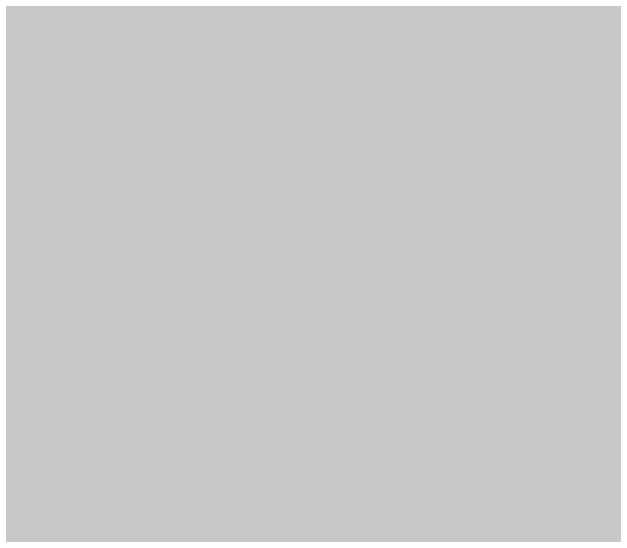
# Model space of a CAD drawing. Header units: millimetres. Extents: x -164500 to 426394, y -23753 to 102118.
# Drawn here: x 150632.265 to 150632.793, y 82458.565 to 82459.023 of the extents above; entities that cross this region are included whole.
import ezdxf

# ---------------------------------------------------------------- set-up
doc = ezdxf.new("R2010")
doc.units = ezdxf.units.MM
doc.layers.add('I-WALL', color=7, linetype='Continuous', lineweight=5)

# ---------------------------------------------------------------- blocks, each defined once
blk = doc.blocks.new('2floor')
at = {"layer": 'I-WALL'}
h = blk.add_hatch(dxfattribs=at)
h.set_pattern_fill('FP_191', color=256, style=0, pattern_type=2)
h.set_pattern_definition([(0, (148772.123, 0), (243.84, 60.96), [20.117, -162.763, 20.117, -162.763, -975.36]), (0, (148772.123, 0), (243.84, 60.96), [-365.76, 20.117, -345.643, 20.117, -162.763, -426.72]), (0, (148772.123, 0), (243.84, 60.96), [-914.4, 20.117, -101.803, 20.117, -284.683]), (120, (148863.563, 30.48), (-174.7129, 180.69163), [20.117, -162.763, 20.117, -162.763, -975.36]), (120, (148863.563, 30.48), (-174.7129, 180.69163), [-365.76, 20.117, -345.643, 20.117, -162.763, -426.72]), (120, (148863.563, 30.48), (-174.7129, 180.69163), [-914.4, 20.117, -101.803, 20.117, -284.683]), (240, (148894.043, 152.4), (-69.1271, -241.65163), [20.117, -162.763, 20.117, -162.763, -975.36]), (240, (148894.043, 152.4), (-69.1271, -241.65163), [-365.76, 20.117, -345.643, 20.117, -162.763, -426.72]), (240, (148894.043, 152.4), (-69.1271, -241.65163), [-914.4, 20.117, -101.803, 20.117, -284.683])])
h.paths.add_polyline_path([(159725.22034, 7900.00001), (162332.03341, 7900.00001), (162332.03341, 7920.00001), (155302.12339, 7920.00001), (155302.12339, 7900.00001), (159432.12335, 7900.00001)])
h.paths.add_polyline_path([(152502.12337, 7900.00001), (152802.12339, 7900.00001), (152802.12339, 7920.00001), (152057.12339, 7920.00001), (152057.12339, 7908.00001), (152112.12339, 7908.00001), (152112.12339, 7900.00001), (152497.87659, 7900.00001)])
h.paths.add_polyline_path([(168532.12335, 7900.00001), (168782.12335, 7900.00001), (168782.12335, 7920.00001), (163772.03341, 7920.00001), (163772.03341, 7900.00001), (168398.03284, 7900.00001)])
h.paths.add_polyline_path([(150223.55193, 7900.00001), (150602.12339, 7901.78862), (150602.12339, 7908.00001), (150657.12339, 7908.00001), (150657.12339, 7920.00001), (150042.12337, 7920.00001), (150042.12337, 7900.00001)])

msp = doc.modelspace()

# ---------------------------------------------------------------- block references
msp.add_blockref('2floor', (0, 74539.35845))

doc.saveas('drawing.dxf')
